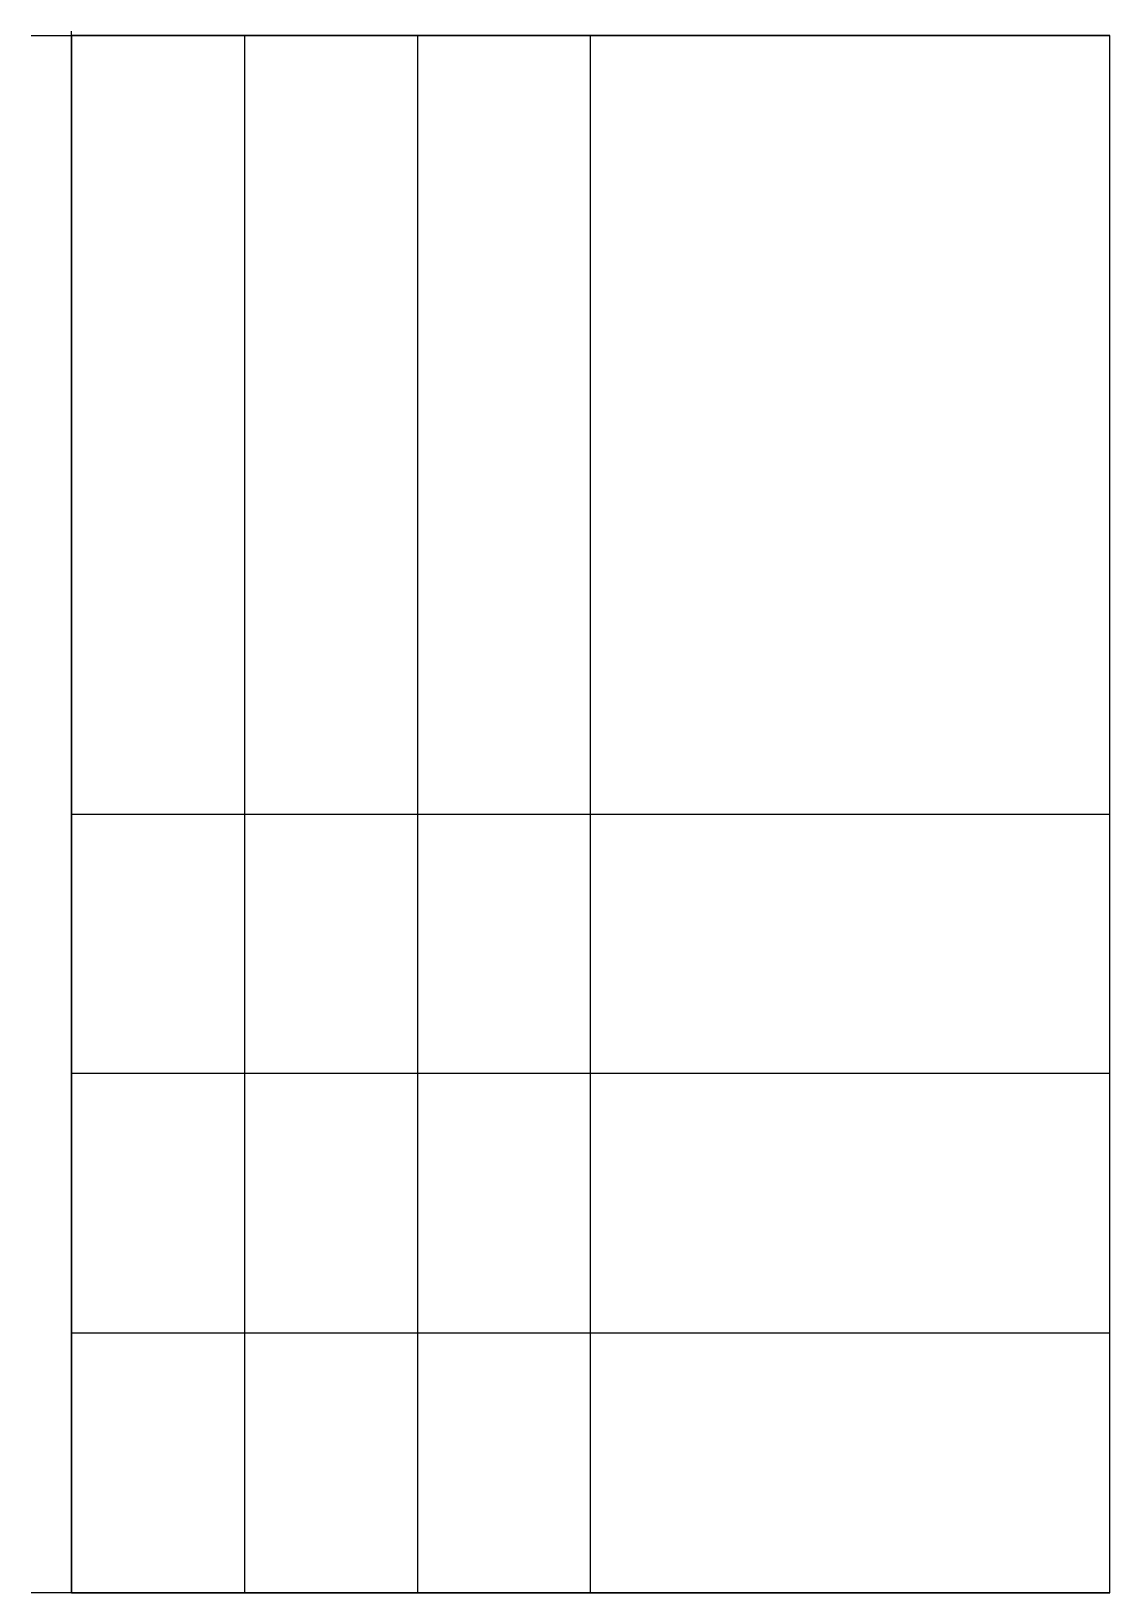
# Model space of a CAD drawing. Extents: x -31 to 800, y -1200 to 3.
import ezdxf

# ---------------------------------------------------------------- set-up
doc = ezdxf.new("R2010")
doc.units = 0
doc.layers.get('0').update_dxf_attribs({"linetype": 'CONTINUOUS'})

msp = doc.modelspace()

# ---------------------------------------------------------------- linework, layer by layer
at = {"linetype": 'CONTINUOUS'}
for p, q in [((-31.07, 0), (800, 0)), ((0, -1200), (0, 3.19)), ((800, 0), (0, 0)), ((0, -1200), (0, 0)), ((0, 0), (0, -1200)), ((800, 0), (0, 0)), ((0, 0), (0, -600)), ((0, 0), (800, 0)), ((133.33, 0), (133.33, -1200)), ((266.67, 0), (266.67, -1200)), ((400, -1200), (400, 0)), ((800, -1200), (800, 0)), ((800, -1200), (800, 0)), ((800, -600), (800, 0)), ((0, -600), (800, -600)), ((0, -600), (800, -600)), ((800, -800), (0, -800)), ((800, -1000), (0, -1000)), ((800, -1200), (-31.07, -1200)), ((800, -1200), (0, -1200)), ((0, -1200), (800, -1200))]:
    msp.add_line(p, q, dxfattribs=at)

doc.saveas('drawing.dxf')
